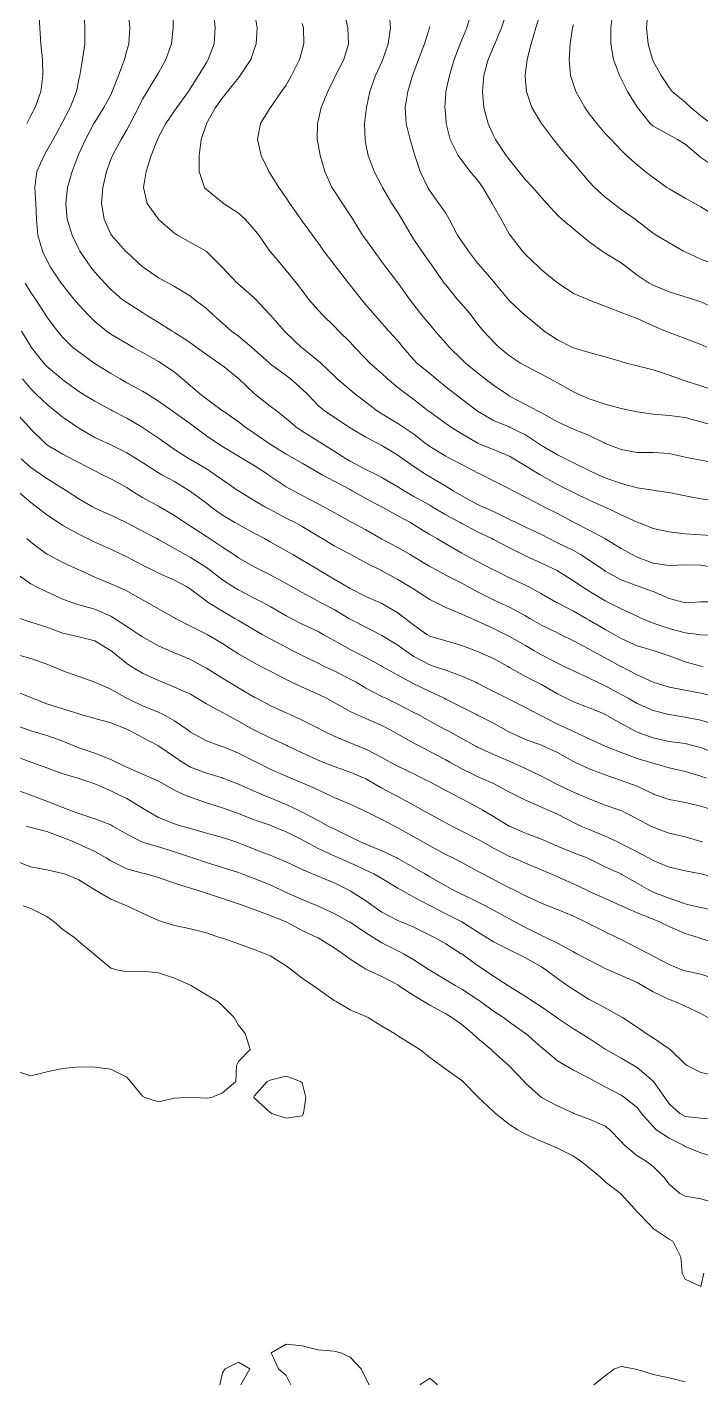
# Model space of a CAD drawing. Header units: centimetres. Extents: x 0 to 642158, y -847 to 649707.
# Drawn here: x 617091.13 to 617112.25, y 620236.4 to 620278.77 of the extents above; entities that cross this region are included whole.
import ezdxf

# ---------------------------------------------------------------- set-up
doc = ezdxf.new("R2010")
doc.units = ezdxf.units.CM
doc.header["$MEASUREMENT"] = 0
doc.layers.add('WAL_topographie 0.5', color=253, linetype='Continuous', lineweight=20)

msp = doc.modelspace()

# ---------------------------------------------------------------- linework, layer by layer
at = {"layer": 'WAL_topographie 0.5'}
for points in [[(617091.125, 620275.75), (617091.25, 620276.001), (617091.378, 620276.25), (617091.564, 620276.75), (617091.626, 620277.25), (617091.607, 620277.75), (617091.561, 620278.25), (617091.523, 620278.75), (617091.496, 620279.25), (617091.486, 620279.75), (617091.538, 620280.25), (617091.68, 620280.75), (617091.75, 620280.93), (617091.86, 620281.25), (617091.993, 620281.75), (617092.026, 620282.25), (617091.922, 620282.75), (617091.75, 620283.23), (617091.743, 620283.25), (617091.568, 620283.75), (617091.355, 620284.25), (617091.25, 620284.478), (617091.133, 620284.75), (617090.904, 620285.25)], [(617112.323, 620258.75), (617112.25, 620258.76), (617111.75, 620258.894), (617111.25, 620259.08), (617110.75, 620259.25), (617110.75, 620259.25), (617110.25, 620259.395), (617109.75, 620259.621), (617109.526, 620259.75), (617109.25, 620259.907), (617108.75, 620260.195), (617108.649, 620260.25), (617108.25, 620260.478), (617107.75, 620260.738), (617107.727, 620260.75), (617107.25, 620261.021), (617106.831, 620261.25), (617106.75, 620261.29), (617106.25, 620261.526), (617105.801, 620261.75), (617105.75, 620261.777), (617105.25, 620262.032), (617104.831, 620262.25), (617104.75, 620262.294), (617104.25, 620262.583), (617103.967, 620262.75), (617103.75, 620262.876), (617103.25, 620263.186), (617103.141, 620263.25), (617102.75, 620263.46), (617102.25, 620263.744), (617102.24, 620263.75), (617101.75, 620264.012), (617101.319, 620264.25), (617101.25, 620264.287), (617100.75, 620264.551), (617100.373, 620264.75), (617100.25, 620264.822), (617099.75, 620265.11), (617099.508, 620265.25), (617099.25, 620265.4), (617098.75, 620265.71), (617098.686, 620265.75), (617098.25, 620266.05), (617097.952, 620266.25), (617097.75, 620266.403), (617097.259, 620266.75), (617097.25, 620266.757), (617096.75, 620267.133), (617096.59, 620267.25), (617096.25, 620267.537), (617096, 620267.75), (617095.75, 620267.963), (617095.333, 620268.25), (617095.25, 620268.301), (617094.75, 620268.575), (617094.439, 620268.75), (617094.25, 620268.856), (617093.75, 620269.152), (617093.617, 620269.25), (617093.25, 620269.545), (617093.05, 620269.75), (617092.75, 620270.071), (617092.595, 620270.25), (617092.25, 620270.683), (617092.201, 620270.75), (617091.865, 620271.25), (617091.75, 620271.469), (617091.614, 620271.75), (617091.466, 620272.25), (617091.42, 620272.75), (617091.403, 620273.25), (617091.374, 620273.75), (617091.437, 620274.25), (617091.664, 620274.75), (617091.75, 620274.903), (617091.941, 620275.25), (617092.217, 620275.75), (617092.25, 620275.811), (617092.483, 620276.25), (617092.677, 620276.75), (617092.75, 620277.129), (617092.779, 620277.25), (617092.87, 620277.75), (617092.935, 620278.25), (617092.938, 620278.75), (617092.92, 620279.25)], [(617112.75, 620259.72), (617112.25, 620259.74), (617112.179, 620259.75), (617111.75, 620259.799), (617111.25, 620259.932), (617110.75, 620260.107), (617110.401, 620260.25), (617110.25, 620260.321), (617109.75, 620260.547), (617109.355, 620260.75), (617109.25, 620260.803), (617108.75, 620261.108), (617108.519, 620261.25), (617108.25, 620261.427), (617107.75, 620261.744), (617107.738, 620261.75), (617107.25, 620261.986), (617106.75, 620262.21), (617106.671, 620262.25), (617106.25, 620262.462), (617105.75, 620262.72), (617105.69, 620262.75), (617105.25, 620262.962), (617104.75, 620263.225), (617104.706, 620263.25), (617104.25, 620263.493), (617103.82, 620263.75), (617103.75, 620263.793), (617103.25, 620264.074), (617102.947, 620264.25), (617102.75, 620264.377), (617102.25, 620264.669), (617102.09, 620264.75), (617101.75, 620264.92), (617101.25, 620265.179), (617101.129, 620265.25), (617100.75, 620265.493), (617100.34, 620265.75), (617100.25, 620265.804), (617099.75, 620266.115), (617099.555, 620266.25), (617099.25, 620266.512), (617098.943, 620266.75), (617098.75, 620266.903), (617098.302, 620267.25), (617098.25, 620267.292), (617097.764, 620267.75), (617097.75, 620267.764), (617097.25, 620268.167), (617097.134, 620268.25), (617096.75, 620268.513), (617096.432, 620268.75), (617096.25, 620268.883), (617095.75, 620269.202), (617095.673, 620269.25), (617095.25, 620269.521), (617094.872, 620269.75), (617094.75, 620269.827), (617094.25, 620270.143), (617094.097, 620270.25), (617093.75, 620270.553), (617093.562, 620270.75), (617093.25, 620271.097), (617093.128, 620271.25), (617092.783, 620271.75), (617092.75, 620271.813), (617092.543, 620272.25), (617092.39, 620272.75), (617092.341, 620273.25), (617092.398, 620273.75), (617092.545, 620274.25), (617092.729, 620274.75), (617092.75, 620274.796), (617092.955, 620275.25), (617093.224, 620275.75), (617093.25, 620275.793), (617093.537, 620276.25), (617093.75, 620276.648), (617093.8, 620276.75), (617093.991, 620277.25), (617094.177, 620277.75), (617094.25, 620278.032), (617094.316, 620278.25), (617094.352, 620278.75), (617094.298, 620279.25)], [(617112.75, 620260.769), (617112.25, 620260.769), (617111.906, 620260.75), (617111.75, 620260.743), (617111.723, 620260.75), (617111.25, 620260.88), (617110.75, 620261.095), (617110.314, 620261.25), (617110.25, 620261.27), (617109.75, 620261.463), (617109.25, 620261.732), (617109.222, 620261.75), (617108.75, 620262.072), (617108.477, 620262.25), (617108.25, 620262.376), (617107.75, 620262.622), (617107.494, 620262.75), (617107.25, 620262.881), (617106.75, 620263.112), (617106.461, 620263.25), (617106.25, 620263.354), (617105.75, 620263.599), (617105.408, 620263.75), (617105.25, 620263.823), (617104.75, 620264.087), (617104.482, 620264.25), (617104.25, 620264.395), (617103.75, 620264.684), (617103.643, 620264.75), (617103.25, 620265.005), (617102.901, 620265.25), (617102.75, 620265.363), (617102.25, 620265.67), (617102.088, 620265.75), (617101.75, 620265.925), (617101.25, 620266.222), (617101.206, 620266.25), (617100.75, 620266.554), (617100.452, 620266.75), (617100.25, 620266.919), (617099.936, 620267.25), (617099.75, 620267.436), (617099.39, 620267.75), (617099.25, 620267.858), (617098.75, 620268.226), (617098.723, 620268.25), (617098.25, 620268.677), (617098.165, 620268.75), (617097.75, 620269.086), (617097.534, 620269.25), (617097.25, 620269.497), (617096.968, 620269.75), (617096.75, 620269.952), (617096.357, 620270.25), (617096.25, 620270.339), (617095.75, 620270.649), (617095.564, 620270.75), (617095.25, 620270.915), (617094.767, 620271.25), (617094.75, 620271.263), (617094.25, 620271.719), (617094.218, 620271.75), (617093.772, 620272.25), (617093.75, 620272.29), (617093.545, 620272.75), (617093.459, 620273.25), (617093.506, 620273.75), (617093.616, 620274.25), (617093.75, 620274.619), (617093.804, 620274.75), (617094.078, 620275.25), (617094.25, 620275.55), (617094.357, 620275.75), (617094.623, 620276.25), (617094.75, 620276.508), (617094.89, 620276.75), (617095.197, 620277.25), (617095.25, 620277.341), (617095.482, 620277.75), (617095.65, 620278.25), (617095.707, 620278.75), (617095.71, 620279.25)], [(617112.75, 620261.832), (617112.25, 620261.915), (617111.75, 620261.927), (617111.25, 620261.913), (617110.75, 620261.984), (617110.25, 620262.171), (617110.092, 620262.25), (617109.75, 620262.445), (617109.25, 620262.745), (617109.242, 620262.75), (617108.75, 620263.02), (617108.272, 620263.25), (617108.25, 620263.261), (617107.75, 620263.537), (617107.325, 620263.75), (617107.25, 620263.787), (617106.75, 620264.047), (617106.361, 620264.25), (617106.25, 620264.309), (617105.75, 620264.557), (617105.379, 620264.75), (617105.25, 620264.813), (617104.75, 620265.073), (617104.403, 620265.25), (617104.25, 620265.33), (617103.75, 620265.636), (617103.598, 620265.75), (617103.25, 620266.019), (617102.906, 620266.25), (617102.75, 620266.351), (617102.25, 620266.654), (617102.105, 620266.75), (617101.75, 620267.025), (617101.448, 620267.25), (617101.25, 620267.405), (617100.85, 620267.75), (617100.75, 620267.85), (617100.331, 620268.25), (617100.25, 620268.323), (617099.75, 620268.725), (617099.719, 620268.75), (617099.25, 620269.193), (617099.192, 620269.25), (617098.754, 620269.75), (617098.75, 620269.755), (617098.292, 620270.25), (617098.25, 620270.292), (617097.75, 620270.717), (617097.715, 620270.75), (617097.25, 620271.245), (617097.245, 620271.25), (617096.75, 620271.743), (617096.74, 620271.75), (617096.25, 620272.029), (617095.845, 620272.25), (617095.75, 620272.314), (617095.25, 620272.745), (617095.245, 620272.75), (617094.895, 620273.25), (617094.782, 620273.75), (617094.861, 620274.25), (617095.021, 620274.75), (617095.215, 620275.25), (617095.25, 620275.319), (617095.48, 620275.75), (617095.75, 620276.144), (617095.825, 620276.25), (617096.183, 620276.75), (617096.25, 620276.856), (617096.5, 620277.25), (617096.75, 620277.664), (617096.805, 620277.75), (617096.989, 620278.25), (617097.026, 620278.75), (617096.97, 620279.25)], [(617112.75, 620262.84), (617112.25, 620262.867), (617111.75, 620262.904), (617111.25, 620262.964), (617110.75, 620263.071), (617110.296, 620263.25), (617110.25, 620263.265), (617109.75, 620263.497), (617109.25, 620263.732), (617109.212, 620263.75), (617108.75, 620263.957), (617108.25, 620264.199), (617108.148, 620264.25), (617107.75, 620264.448), (617107.25, 620264.726), (617107.21, 620264.75), (617106.75, 620265.029), (617106.387, 620265.25), (617106.25, 620265.333), (617105.75, 620265.537), (617105.25, 620265.742), (617105.235, 620265.75), (617104.75, 620266.031), (617104.398, 620266.25), (617104.25, 620266.352), (617103.75, 620266.716), (617103.703, 620266.75), (617103.25, 620267.106), (617103.05, 620267.25), (617102.75, 620267.487), (617102.43, 620267.75), (617102.25, 620267.919), (617101.874, 620268.25), (617101.75, 620268.376), (617101.391, 620268.75), (617101.25, 620268.899), (617100.899, 620269.25), (617100.75, 620269.4), (617100.395, 620269.75), (617100.25, 620269.906), (617099.954, 620270.25), (617099.75, 620270.519), (617099.577, 620270.75), (617099.25, 620271.152), (617099.163, 620271.25), (617098.75, 620271.737), (617098.739, 620271.75), (617098.389, 620272.25), (617098.25, 620272.433), (617097.965, 620272.75), (617097.75, 620272.941), (617097.281, 620273.25), (617097.25, 620273.274), (617096.75, 620273.679), (617096.69, 620273.75), (617096.524, 620274.25), (617096.519, 620274.75), (617096.588, 620275.25), (617096.75, 620275.744), (617096.752, 620275.75), (617097.034, 620276.25), (617097.25, 620276.552), (617097.411, 620276.75), (617097.75, 620277.176), (617097.811, 620277.25), (617098.143, 620277.75), (617098.25, 620278.071), (617098.31, 620278.25), (617098.341, 620278.75), (617098.26, 620279.25)], [(617112.75, 620265.117), (617112.25, 620265.21), (617112.013, 620265.25), (617111.75, 620265.301), (617111.25, 620265.414), (617110.75, 620265.444), (617110.25, 620265.451), (617109.75, 620265.539), (617109.25, 620265.732), (617109.213, 620265.75), (617108.75, 620265.978), (617108.25, 620266.183), (617108.099, 620266.25), (617107.75, 620266.409), (617107.25, 620266.687), (617107.127, 620266.75), (617106.75, 620266.951), (617106.25, 620267.214), (617106.193, 620267.25), (617105.75, 620267.555), (617105.489, 620267.75), (617105.25, 620267.938), (617104.865, 620268.25), (617104.75, 620268.358), (617104.353, 620268.75), (617104.25, 620268.874), (617103.924, 620269.25), (617103.75, 620269.452), (617103.505, 620269.75), (617103.25, 620270.067), (617103.11, 620270.25), (617102.755, 620270.75), (617102.75, 620270.757), (617102.371, 620271.25), (617102.25, 620271.421), (617102.004, 620271.75), (617101.75, 620272.115), (617101.64, 620272.25), (617101.337, 620272.75), (617101.25, 620272.877), (617101.014, 620273.25), (617100.75, 620273.645), (617100.684, 620273.75), (617100.459, 620274.25), (617100.311, 620274.75), (617100.25, 620275.091), (617100.222, 620275.25), (617100.229, 620275.75), (617100.25, 620275.838), (617100.351, 620276.25), (617100.55, 620276.75), (617100.75, 620277.161), (617100.792, 620277.25), (617101.056, 620277.75), (617101.2, 620278.25), (617101.185, 620278.75), (617101.066, 620279.25)], [(617112.75, 620266.26), (617112.25, 620266.405), (617111.75, 620266.543), (617111.25, 620266.611), (617110.75, 620266.644), (617110.25, 620266.718), (617110.101, 620266.75), (617109.75, 620266.824), (617109.25, 620266.964), (617108.75, 620267.13), (617108.458, 620267.25), (617108.25, 620267.348), (617107.75, 620267.627), (617107.527, 620267.75), (617107.25, 620267.903), (617106.75, 620268.162), (617106.59, 620268.25), (617106.25, 620268.475), (617105.917, 620268.75), (617105.75, 620268.909), (617105.435, 620269.25), (617105.25, 620269.481), (617105.049, 620269.75), (617104.75, 620270.094), (617104.611, 620270.25), (617104.25, 620270.694), (617104.205, 620270.75), (617103.853, 620271.25), (617103.75, 620271.4), (617103.505, 620271.75), (617103.25, 620272.116), (617103.165, 620272.25), (617102.871, 620272.75), (617102.75, 620272.961), (617102.566, 620273.25), (617102.27, 620273.75), (617102.25, 620273.792), (617102.005, 620274.25), (617101.823, 620274.75), (617101.75, 620275.105), (617101.72, 620275.25), (617101.704, 620275.75), (617101.75, 620276.083), (617101.77, 620276.25), (617101.869, 620276.75), (617102.05, 620277.25), (617102.25, 620277.683), (617102.278, 620277.75), (617102.443, 620278.25), (617102.523, 620278.75), (617102.475, 620279.25)], [(617112.435, 620268.75), (617112.25, 620268.826), (617111.75, 620269.021), (617111.25, 620269.204), (617111.141, 620269.25), (617110.75, 620269.414), (617110.25, 620269.642), (617109.968, 620269.75), (617109.75, 620269.832), (617109.25, 620270.031), (617108.75, 620270.223), (617108.681, 620270.25), (617108.25, 620270.43), (617107.77, 620270.75), (617107.75, 620270.764), (617107.25, 620271.172), (617107.166, 620271.25), (617106.75, 620271.646), (617106.652, 620271.75), (617106.268, 620272.25), (617106.25, 620272.279), (617105.985, 620272.75), (617105.75, 620273.173), (617105.709, 620273.25), (617105.418, 620273.75), (617105.25, 620273.977), (617105.017, 620274.25), (617104.75, 620274.596), (617104.642, 620274.75), (617104.39, 620275.25), (617104.268, 620275.75), (617104.25, 620275.944), (617104.22, 620276.25), (617104.25, 620276.702), (617104.253, 620276.75), (617104.367, 620277.25), (617104.51, 620277.75), (617104.701, 620278.25), (617104.75, 620278.372), (617104.911, 620278.75), (617105.059, 620279.25)], [(617112.75, 620269.932), (617112.25, 620270.162), (617111.99, 620270.25), (617111.75, 620270.325), (617111.25, 620270.475), (617110.75, 620270.684), (617110.624, 620270.75), (617110.25, 620270.998), (617109.922, 620271.25), (617109.75, 620271.384), (617109.25, 620271.694), (617109.153, 620271.75), (617108.75, 620272.047), (617108.5, 620272.25), (617108.25, 620272.455), (617107.891, 620272.75), (617107.75, 620272.876), (617107.421, 620273.25), (617107.25, 620273.436), (617106.977, 620273.75), (617106.75, 620273.99), (617106.542, 620274.25), (617106.25, 620274.613), (617106.147, 620274.75), (617105.811, 620275.25), (617105.75, 620275.373), (617105.579, 620275.75), (617105.446, 620276.25), (617105.405, 620276.75), (617105.441, 620277.25), (617105.576, 620277.75), (617105.75, 620278.156), (617105.788, 620278.25), (617105.995, 620278.75), (617106.161, 620279.25)], [(617112.75, 620271.313), (617112.25, 620271.502), (617111.75, 620271.728), (617111.707, 620271.75), (617111.25, 620272.009), (617110.846, 620272.25), (617110.75, 620272.315), (617110.25, 620272.7), (617110.184, 620272.75), (617109.75, 620273.062), (617109.513, 620273.25), (617109.25, 620273.442), (617108.908, 620273.75), (617108.75, 620273.923), (617108.472, 620274.25), (617108.25, 620274.512), (617108.038, 620274.75), (617107.75, 620275.096), (617107.629, 620275.25), (617107.25, 620275.747), (617107.248, 620275.75), (617106.951, 620276.25), (617106.781, 620276.75), (617106.75, 620277.083), (617106.735, 620277.25), (617106.75, 620277.36), (617106.8, 620277.75), (617106.926, 620278.25), (617107.077, 620278.75), (617107.235, 620279.25)], [(617112.75, 620274.35), (617112.25, 620274.682), (617112.17, 620274.75), (617111.75, 620275.1), (617111.511, 620275.25), (617111.25, 620275.395), (617110.75, 620275.663), (617110.653, 620275.75), (617110.258, 620276.25), (617110.25, 620276.264), (617109.943, 620276.75), (617109.75, 620277.147), (617109.697, 620277.25), (617109.513, 620277.75), (617109.42, 620278.25), (617109.421, 620278.75), (617109.484, 620279.25)], [(617112.557, 620275.75), (617112.25, 620275.989), (617111.93, 620276.25), (617111.75, 620276.415), (617111.351, 620276.75), (617111.25, 620276.876), (617110.999, 620277.25), (617110.75, 620277.706), (617110.731, 620277.75), (617110.59, 620278.25), (617110.544, 620278.75), (617110.587, 620279.25)], [(617112.75, 620263.922), (617112.25, 620263.994), (617111.75, 620264.094), (617111.25, 620264.194), (617110.854, 620264.25), (617110.75, 620264.264), (617110.25, 620264.346), (617109.75, 620264.48), (617109.25, 620264.655), (617109.028, 620264.75), (617108.75, 620264.879), (617108.25, 620265.127), (617108.001, 620265.25), (617107.75, 620265.374), (617107.25, 620265.662), (617107.123, 620265.75), (617106.75, 620266.001), (617106.25, 620266.245), (617106.235, 620266.25), (617105.75, 620266.45), (617105.25, 620266.742), (617105.238, 620266.75), (617104.75, 620267.117), (617104.575, 620267.25), (617104.25, 620267.506), (617103.95, 620267.75), (617103.75, 620267.917), (617103.347, 620268.25), (617103.25, 620268.35), (617102.903, 620268.75), (617102.75, 620268.941), (617102.472, 620269.25), (617102.25, 620269.501), (617102.025, 620269.75), (617101.75, 620270.077), (617101.599, 620270.25), (617101.25, 620270.693), (617101.204, 620270.75), (617100.821, 620271.25), (617100.75, 620271.331), (617100.433, 620271.75), (617100.25, 620272.014), (617100.076, 620272.25), (617099.75, 620272.697), (617099.708, 620272.75), (617099.363, 620273.25), (617099.25, 620273.421), (617099.024, 620273.75), (617098.75, 620274.187), (617098.706, 620274.25), (617098.464, 620274.75), (617098.355, 620275.25), (617098.44, 620275.75), (617098.75, 620276.245), (617098.753, 620276.25), (617099.104, 620276.75), (617099.25, 620276.956), (617099.42, 620277.25), (617099.672, 620277.75), (617099.75, 620278.051), (617099.801, 620278.25), (617099.788, 620278.75), (617099.75, 620278.885)], [(617112.75, 620267.367), (617112.25, 620267.537), (617111.75, 620267.692), (617111.582, 620267.75), (617111.25, 620267.871), (617110.75, 620268.035), (617110.25, 620268.158), (617109.91, 620268.25), (617109.75, 620268.294), (617109.25, 620268.44), (617108.75, 620268.576), (617108.25, 620268.728), (617108.204, 620268.75), (617107.75, 620268.971), (617107.338, 620269.25), (617107.25, 620269.319), (617106.75, 620269.735), (617106.732, 620269.75), (617106.25, 620270.197), (617106.202, 620270.25), (617105.793, 620270.75), (617105.75, 620270.8), (617105.361, 620271.25), (617105.25, 620271.376), (617104.965, 620271.75), (617104.75, 620272.053), (617104.616, 620272.25), (617104.353, 620272.75), (617104.25, 620272.941), (617104.038, 620273.25), (617103.75, 620273.641), (617103.688, 620273.75), (617103.453, 620274.25), (617103.278, 620274.75), (617103.25, 620274.854), (617103.132, 620275.25), (617103.009, 620275.75), (617102.98, 620276.25), (617103.06, 620276.75), (617103.212, 620277.25), (617103.25, 620277.358), (617103.399, 620277.75), (617103.585, 620278.25), (617103.744, 620278.75), (617103.75, 620278.785)], [(617112.75, 620272.829), (617112.25, 620273.145), (617112.056, 620273.25), (617111.75, 620273.41), (617111.25, 620273.701), (617111.177, 620273.75), (617110.75, 620274.058), (617110.499, 620274.25), (617110.25, 620274.457), (617109.916, 620274.75), (617109.75, 620274.912), (617109.432, 620275.25), (617109.25, 620275.44), (617108.981, 620275.75), (617108.75, 620276.053), (617108.611, 620276.25), (617108.33, 620276.75), (617108.25, 620276.974), (617108.159, 620277.25), (617108.116, 620277.75), (617108.146, 620278.25), (617108.227, 620278.75), (617108.25, 620278.837)], [(617112.75, 620257.796), (617112.25, 620257.909), (617111.75, 620258.006), (617111.25, 620258.102), (617110.75, 620258.25), (617110.75, 620258.25), (617110.25, 620258.484), (617109.75, 620258.741), (617109.734, 620258.75), (617109.25, 620259.013), (617108.821, 620259.25), (617108.75, 620259.291), (617108.25, 620259.551), (617107.843, 620259.75), (617107.75, 620259.795), (617107.25, 620260.044), (617106.887, 620260.25), (617106.75, 620260.33), (617106.25, 620260.602), (617105.93, 620260.75), (617105.75, 620260.833), (617105.25, 620261.083), (617104.941, 620261.25), (617104.75, 620261.353), (617104.25, 620261.611), (617103.99, 620261.75), (617103.75, 620261.88), (617103.25, 620262.184), (617103.135, 620262.25), (617102.75, 620262.473), (617102.25, 620262.731), (617102.214, 620262.75), (617101.75, 620263.021), (617101.318, 620263.25), (617101.25, 620263.285), (617100.75, 620263.567), (617100.432, 620263.75), (617100.25, 620263.845), (617099.75, 620264.099), (617099.474, 620264.25), (617099.25, 620264.377), (617098.75, 620264.709), (617098.692, 620264.75), (617098.25, 620265.045), (617097.896, 620265.25), (617097.75, 620265.335), (617097.25, 620265.637), (617097.071, 620265.75), (617096.75, 620265.969), (617096.374, 620266.25), (617096.25, 620266.343), (617095.75, 620266.698), (617095.678, 620266.75), (617095.25, 620267.054), (617094.939, 620267.25), (617094.75, 620267.365), (617094.25, 620267.631), (617094.042, 620267.75), (617093.75, 620267.924), (617093.25, 620268.237), (617093.231, 620268.25), (617092.75, 620268.599), (617092.552, 620268.75), (617092.25, 620269.044), (617092.078, 620269.25), (617091.75, 620269.694), (617091.716, 620269.75), (617091.39, 620270.25), (617091.25, 620270.461), (617091.064, 620270.75)], [(617112.75, 620256.913), (617112.25, 620257.069), (617111.75, 620257.164), (617111.25, 620257.238), (617111.202, 620257.25), (617110.75, 620257.366), (617110.25, 620257.585), (617109.967, 620257.75), (617109.75, 620257.872), (617109.25, 620258.139), (617109.011, 620258.25), (617108.75, 620258.376), (617108.25, 620258.61), (617107.959, 620258.75), (617107.75, 620258.849), (617107.25, 620259.111), (617107.014, 620259.25), (617106.75, 620259.404), (617106.25, 620259.688), (617106.127, 620259.75), (617105.75, 620259.935), (617105.25, 620260.164), (617105.054, 620260.25), (617104.75, 620260.388), (617104.25, 620260.595), (617103.94, 620260.75), (617103.75, 620260.847), (617103.25, 620261.163), (617103.112, 620261.25), (617102.75, 620261.466), (617102.25, 620261.741), (617102.233, 620261.75), (617101.75, 620261.996), (617101.278, 620262.25), (617101.25, 620262.265), (617100.75, 620262.526), (617100.379, 620262.75), (617100.25, 620262.828), (617099.75, 620263.132), (617099.527, 620263.25), (617099.25, 620263.391), (617098.75, 620263.66), (617098.58, 620263.75), (617098.25, 620263.942), (617097.75, 620264.243), (617097.74, 620264.25), (617097.25, 620264.588), (617097.026, 620264.75), (617096.75, 620264.932), (617096.25, 620265.226), (617096.208, 620265.25), (617095.75, 620265.545), (617095.457, 620265.75), (617095.25, 620265.9), (617094.75, 620266.227), (617094.71, 620266.25), (617094.25, 620266.524), (617093.809, 620266.75), (617093.75, 620266.781), (617093.25, 620267.05), (617092.913, 620267.25), (617092.75, 620267.354), (617092.25, 620267.722), (617092.218, 620267.75), (617091.75, 620268.143), (617091.655, 620268.25), (617091.261, 620268.75), (617091.25, 620268.766), (617090.951, 620269.25)], [(617112.75, 620256.003), (617112.25, 620256.205), (617112.079, 620256.25), (617111.75, 620256.33), (617111.25, 620256.4), (617110.75, 620256.509), (617110.25, 620256.692), (617110.132, 620256.75), (617109.75, 620256.959), (617109.25, 620257.247), (617109.244, 620257.25), (617108.75, 620257.455), (617108.25, 620257.644), (617108.03, 620257.75), (617107.75, 620257.892), (617107.25, 620258.178), (617107.107, 620258.25), (617106.75, 620258.435), (617106.25, 620258.717), (617106.192, 620258.75), (617105.75, 620258.997), (617105.25, 620259.216), (617105.158, 620259.25), (617104.75, 620259.403), (617104.25, 620259.546), (617103.75, 620259.696), (617103.661, 620259.75), (617103.25, 620260.036), (617102.974, 620260.25), (617102.75, 620260.424), (617102.25, 620260.715), (617102.171, 620260.75), (617101.75, 620260.938), (617101.25, 620261.193), (617101.15, 620261.25), (617100.75, 620261.483), (617100.298, 620261.75), (617100.25, 620261.779), (617099.75, 620262.08), (617099.458, 620262.25), (617099.25, 620262.372), (617098.75, 620262.647), (617098.567, 620262.75), (617098.25, 620262.926), (617097.75, 620263.19), (617097.645, 620263.25), (617097.25, 620263.486), (617096.887, 620263.75), (617096.75, 620263.856), (617096.25, 620264.227), (617096.216, 620264.25), (617095.75, 620264.535), (617095.348, 620264.75), (617095.25, 620264.807), (617094.75, 620265.131), (617094.561, 620265.25), (617094.25, 620265.435), (617093.75, 620265.689), (617093.616, 620265.75), (617093.25, 620265.922), (617092.75, 620266.206), (617092.684, 620266.25), (617092.25, 620266.549), (617092.003, 620266.75), (617091.75, 620266.956), (617091.437, 620267.25), (617091.25, 620267.446), (617090.982, 620267.75)], [(617112.419, 620255.25), (617112.25, 620255.31), (617111.75, 620255.461), (617111.25, 620255.576), (617110.75, 620255.713), (617110.637, 620255.75), (617110.25, 620255.868), (617109.75, 620256.049), (617109.25, 620256.248), (617109.245, 620256.25), (617108.75, 620256.485), (617108.25, 620256.713), (617108.171, 620256.75), (617107.75, 620256.942), (617107.25, 620257.198), (617107.149, 620257.25), (617106.75, 620257.465), (617106.25, 620257.712), (617106.174, 620257.75), (617105.75, 620257.965), (617105.25, 620258.221), (617105.189, 620258.25), (617104.75, 620258.443), (617104.25, 620258.628), (617103.891, 620258.75), (617103.75, 620258.796), (617103.25, 620259.057), (617102.977, 620259.25), (617102.75, 620259.416), (617102.25, 620259.719), (617102.19, 620259.75), (617101.75, 620259.978), (617101.25, 620260.229), (617101.215, 620260.25), (617100.75, 620260.526), (617100.329, 620260.75), (617100.25, 620260.794), (617099.75, 620261.06), (617099.416, 620261.25), (617099.25, 620261.343), (617098.75, 620261.614), (617098.477, 620261.75), (617098.25, 620261.866), (617097.75, 620262.153), (617097.607, 620262.25), (617097.25, 620262.487), (617096.846, 620262.75), (617096.75, 620262.812), (617096.25, 620263.138), (617096.075, 620263.25), (617095.75, 620263.475), (617095.283, 620263.75), (617095.25, 620263.768), (617094.75, 620264.038), (617094.404, 620264.25), (617094.25, 620264.349), (617093.75, 620264.619), (617093.494, 620264.75), (617093.25, 620264.87), (617092.75, 620265.132), (617092.521, 620265.25), (617092.25, 620265.393), (617091.75, 620265.691), (617091.68, 620265.75), (617091.25, 620266.177), (617091.188, 620266.25), (617090.75, 620266.72)], [(617112.642, 620254.25), (617112.25, 620254.37), (617111.75, 620254.485), (617111.25, 620254.576), (617110.761, 620254.75), (617110.75, 620254.754), (617110.25, 620254.993), (617109.75, 620255.175), (617109.538, 620255.25), (617109.25, 620255.35), (617108.75, 620255.536), (617108.295, 620255.75), (617108.25, 620255.772), (617107.75, 620256.05), (617107.319, 620256.25), (617107.25, 620256.279), (617106.75, 620256.464), (617106.25, 620256.69), (617106.136, 620256.75), (617105.75, 620256.967), (617105.25, 620257.218), (617105.189, 620257.25), (617104.75, 620257.474), (617104.25, 620257.727), (617104.205, 620257.75), (617103.75, 620257.959), (617103.25, 620258.201), (617103.155, 620258.25), (617102.75, 620258.477), (617102.261, 620258.75), (617102.25, 620258.756), (617101.75, 620259.023), (617101.314, 620259.25), (617101.25, 620259.283), (617100.75, 620259.561), (617100.411, 620259.75), (617100.25, 620259.838), (617099.75, 620260.076), (617099.41, 620260.25), (617099.25, 620260.335), (617098.75, 620260.626), (617098.52, 620260.75), (617098.25, 620260.889), (617097.75, 620261.146), (617097.579, 620261.25), (617097.25, 620261.462), (617096.875, 620261.75), (617096.75, 620261.841), (617096.25, 620262.16), (617096.08, 620262.25), (617095.75, 620262.437), (617095.25, 620262.721), (617095.195, 620262.75), (617094.75, 620262.984), (617094.25, 620263.242), (617094.232, 620263.25), (617093.75, 620263.483), (617093.25, 620263.709), (617093.177, 620263.75), (617092.75, 620264.001), (617092.368, 620264.25), (617092.25, 620264.32), (617091.75, 620264.63), (617091.578, 620264.75), (617091.25, 620264.98), (617090.947, 620265.25)], [(617112.302, 620253.25), (617112.25, 620253.265), (617111.75, 620253.406), (617111.25, 620253.522), (617110.75, 620253.709), (617110.676, 620253.75), (617110.25, 620253.978), (617109.75, 620254.233), (617109.704, 620254.25), (617109.25, 620254.406), (617108.75, 620254.6), (617108.404, 620254.75), (617108.25, 620254.812), (617107.75, 620255.047), (617107.362, 620255.25), (617107.25, 620255.313), (617106.75, 620255.554), (617106.316, 620255.75), (617106.25, 620255.777), (617105.75, 620255.994), (617105.25, 620256.222), (617105.196, 620256.25), (617104.75, 620256.489), (617104.28, 620256.75), (617104.25, 620256.767), (617103.75, 620257.038), (617103.362, 620257.25), (617103.25, 620257.309), (617102.75, 620257.569), (617102.369, 620257.75), (617102.25, 620257.808), (617101.75, 620258.072), (617101.44, 620258.25), (617101.25, 620258.353), (617100.75, 620258.605), (617100.449, 620258.75), (617100.25, 620258.852), (617099.75, 620259.094), (617099.442, 620259.25), (617099.25, 620259.346), (617098.75, 620259.61), (617098.5, 620259.75), (617098.25, 620259.894), (617097.75, 620260.185), (617097.64, 620260.25), (617097.25, 620260.474), (617096.802, 620260.75), (617096.75, 620260.787), (617096.25, 620261.169), (617096.121, 620261.25), (617095.75, 620261.446), (617095.25, 620261.671), (617095.092, 620261.75), (617094.75, 620261.921), (617094.25, 620262.176), (617094.103, 620262.25), (617093.75, 620262.421), (617093.25, 620262.641), (617093.027, 620262.75), (617092.75, 620262.887), (617092.25, 620263.161), (617092.111, 620263.25), (617091.75, 620263.498), (617091.424, 620263.75), (617091.25, 620263.878), (617090.819, 620264.25)], [(617112.75, 620252.123), (617112.25, 620252.249), (617112.244, 620252.25), (617111.75, 620252.351), (617111.25, 620252.463), (617110.75, 620252.665), (617110.603, 620252.75), (617110.25, 620252.945), (617109.75, 620253.193), (617109.633, 620253.25), (617109.25, 620253.436), (617108.75, 620253.639), (617108.485, 620253.75), (617108.25, 620253.86), (617107.75, 620254.116), (617107.457, 620254.25), (617107.25, 620254.339), (617106.75, 620254.555), (617106.374, 620254.75), (617106.25, 620254.814), (617105.75, 620255.078), (617105.365, 620255.25), (617105.25, 620255.298), (617104.75, 620255.541), (617104.384, 620255.75), (617104.25, 620255.826), (617103.75, 620256.086), (617103.435, 620256.25), (617103.25, 620256.349), (617102.75, 620256.627), (617102.534, 620256.75), (617102.25, 620256.897), (617101.75, 620257.115), (617101.436, 620257.25), (617101.25, 620257.34), (617100.75, 620257.623), (617100.518, 620257.75), (617100.25, 620257.882), (617099.75, 620258.103), (617099.43, 620258.25), (617099.25, 620258.335), (617098.75, 620258.595), (617098.457, 620258.75), (617098.25, 620258.856), (617097.75, 620259.142), (617097.585, 620259.25), (617097.25, 620259.468), (617096.773, 620259.75), (617096.75, 620259.762), (617096.25, 620260.006), (617095.777, 620260.25), (617095.75, 620260.267), (617095.25, 620260.55), (617094.902, 620260.75), (617094.75, 620260.835), (617094.25, 620261.119), (617093.954, 620261.25), (617093.75, 620261.338), (617093.25, 620261.547), (617092.804, 620261.75), (617092.75, 620261.776), (617092.25, 620262.007), (617091.782, 620262.25), (617091.75, 620262.267), (617091.25, 620262.635), (617091.118, 620262.75)], [(617112.75, 620251.097), (617112.25, 620251.195), (617112.01, 620251.25), (617111.75, 620251.311), (617111.25, 620251.487), (617110.75, 620251.683), (617110.611, 620251.75), (617110.25, 620251.962), (617109.75, 620252.243), (617109.734, 620252.25), (617109.25, 620252.474), (617108.75, 620252.722), (617108.683, 620252.75), (617108.25, 620252.913), (617107.75, 620253.115), (617107.435, 620253.25), (617107.25, 620253.334), (617106.75, 620253.53), (617106.25, 620253.746), (617106.243, 620253.75), (617105.75, 620254.045), (617105.41, 620254.25), (617105.25, 620254.343), (617104.75, 620254.602), (617104.469, 620254.75), (617104.25, 620254.863), (617103.75, 620255.13), (617103.515, 620255.25), (617103.25, 620255.383), (617102.75, 620255.621), (617102.512, 620255.75), (617102.25, 620255.897), (617101.75, 620256.158), (617101.509, 620256.25), (617101.25, 620256.351), (617100.75, 620256.562), (617100.367, 620256.75), (617100.25, 620256.813), (617099.75, 620257.067), (617099.349, 620257.25), (617099.25, 620257.293), (617098.75, 620257.52), (617098.321, 620257.75), (617098.25, 620257.789), (617097.75, 620258.082), (617097.462, 620258.25), (617097.25, 620258.376), (617096.75, 620258.693), (617096.646, 620258.75), (617096.25, 620258.963), (617095.75, 620259.174), (617095.571, 620259.25), (617095.25, 620259.397), (617094.75, 620259.67), (617094.631, 620259.75), (617094.25, 620259.994), (617093.865, 620260.25), (617093.75, 620260.318), (617093.25, 620260.536), (617092.75, 620260.677), (617092.53, 620260.75), (617092.25, 620260.854), (617091.75, 620261.081), (617091.401, 620261.25), (617091.25, 620261.334), (617090.75, 620261.675)], [(617112.75, 620250.075), (617112.25, 620250.229), (617112.189, 620250.25), (617111.75, 620250.385), (617111.25, 620250.598), (617110.947, 620250.75), (617110.75, 620250.831), (617110.25, 620251.026), (617109.758, 620251.25), (617109.75, 620251.254), (617109.25, 620251.483), (617108.75, 620251.704), (617108.652, 620251.75), (617108.25, 620251.937), (617107.75, 620252.157), (617107.543, 620252.25), (617107.25, 620252.377), (617106.75, 620252.586), (617106.364, 620252.75), (617106.25, 620252.796), (617105.75, 620253.052), (617105.399, 620253.25), (617105.25, 620253.335), (617104.75, 620253.59), (617104.441, 620253.75), (617104.25, 620253.852), (617103.75, 620254.121), (617103.527, 620254.25), (617103.25, 620254.407), (617102.75, 620254.67), (617102.6, 620254.75), (617102.25, 620254.937), (617101.75, 620255.225), (617101.694, 620255.25), (617101.25, 620255.439), (617100.75, 620255.615), (617100.395, 620255.75), (617100.25, 620255.807), (617099.75, 620256.039), (617099.305, 620256.25), (617099.25, 620256.277), (617098.75, 620256.51), (617098.255, 620256.75), (617098.25, 620256.753), (617097.75, 620257.035), (617097.343, 620257.25), (617097.25, 620257.301), (617096.75, 620257.575), (617096.463, 620257.75), (617096.25, 620257.874), (617095.75, 620258.102), (617095.384, 620258.25), (617095.25, 620258.306), (617094.75, 620258.536), (617094.389, 620258.75), (617094.25, 620258.835), (617093.75, 620259.244), (617093.741, 620259.25), (617093.25, 620259.55), (617092.75, 620259.677), (617092.438, 620259.75), (617092.25, 620259.79), (617091.75, 620259.974), (617091.25, 620260.133), (617090.904, 620260.25)], [(617112.75, 620248.947), (617112.25, 620249.11), (617111.75, 620249.215), (617111.65, 620249.25), (617111.25, 620249.408), (617110.75, 620249.677), (617110.611, 620249.75), (617110.25, 620249.94), (617109.75, 620250.191), (617109.633, 620250.25), (617109.25, 620250.436), (617108.75, 620250.682), (617108.619, 620250.75), (617108.25, 620250.928), (617107.75, 620251.136), (617107.451, 620251.25), (617107.25, 620251.329), (617106.75, 620251.566), (617106.38, 620251.75), (617106.25, 620251.812), (617105.75, 620252.07), (617105.41, 620252.25), (617105.25, 620252.34), (617104.75, 620252.61), (617104.472, 620252.75), (617104.25, 620252.857), (617103.75, 620253.126), (617103.533, 620253.25), (617103.25, 620253.41), (617102.75, 620253.697), (617102.643, 620253.75), (617102.25, 620253.953), (617101.75, 620254.205), (617101.655, 620254.25), (617101.25, 620254.434), (617100.75, 620254.648), (617100.539, 620254.75), (617100.25, 620254.88), (617099.75, 620255.103), (617099.394, 620255.25), (617099.25, 620255.312), (617098.75, 620255.535), (617098.319, 620255.75), (617098.25, 620255.785), (617097.75, 620256.029), (617097.25, 620256.235), (617097.204, 620256.25), (617096.75, 620256.419), (617096.25, 620256.692), (617096.175, 620256.75), (617095.75, 620257.047), (617095.384, 620257.25), (617095.25, 620257.312), (617094.75, 620257.513), (617094.25, 620257.749), (617094.248, 620257.75), (617093.75, 620258.036), (617093.256, 620258.25), (617093.25, 620258.253), (617092.75, 620258.436), (617092.25, 620258.614), (617091.924, 620258.75), (617091.75, 620258.821), (617091.25, 620259), (617090.75, 620259.133)], [(617112.465, 620247.75), (617112.25, 620247.875), (617111.75, 620248.106), (617111.43, 620248.25), (617111.25, 620248.313), (617110.75, 620248.559), (617110.432, 620248.75), (617110.25, 620248.845), (617109.75, 620249.068), (617109.342, 620249.25), (617109.25, 620249.292), (617108.75, 620249.547), (617108.359, 620249.75), (617108.25, 620249.806), (617107.75, 620250.078), (617107.407, 620250.25), (617107.25, 620250.323), (617106.75, 620250.574), (617106.419, 620250.75), (617106.25, 620250.843), (617105.75, 620251.114), (617105.498, 620251.25), (617105.25, 620251.376), (617104.75, 620251.612), (617104.473, 620251.75), (617104.25, 620251.873), (617103.75, 620252.156), (617103.591, 620252.25), (617103.25, 620252.456), (617102.75, 620252.733), (617102.715, 620252.75), (617102.25, 620252.969), (617101.75, 620253.179), (617101.58, 620253.25), (617101.25, 620253.407), (617100.75, 620253.658), (617100.57, 620253.75), (617100.25, 620253.923), (617099.75, 620254.187), (617099.622, 620254.25), (617099.25, 620254.426), (617098.75, 620254.635), (617098.464, 620254.75), (617098.25, 620254.844), (617097.75, 620255.064), (617097.262, 620255.25), (617097.25, 620255.255), (617096.75, 620255.409), (617096.25, 620255.596), (617095.991, 620255.75), (617095.75, 620255.915), (617095.258, 620256.25), (617095.25, 620256.256), (617094.75, 620256.523), (617094.32, 620256.75), (617094.25, 620256.782), (617093.75, 620256.977), (617093.25, 620257.114), (617092.781, 620257.25), (617092.75, 620257.259), (617092.25, 620257.418), (617091.75, 620257.58), (617091.303, 620257.75), (617091.25, 620257.773), (617090.75, 620257.972)], [(617112.75, 620245.922), (617112.25, 620246.036), (617111.821, 620246.25), (617111.75, 620246.29), (617111.283, 620246.75), (617111.25, 620246.774), (617110.75, 620247.112), (617110.536, 620247.25), (617110.25, 620247.446), (617109.786, 620247.75), (617109.75, 620247.773), (617109.25, 620248.051), (617108.875, 620248.25), (617108.75, 620248.316), (617108.25, 620248.63), (617108.081, 620248.75), (617107.75, 620248.976), (617107.386, 620249.25), (617107.25, 620249.336), (617106.75, 620249.618), (617106.503, 620249.75), (617106.25, 620249.871), (617105.75, 620250.118), (617105.545, 620250.25), (617105.25, 620250.435), (617104.752, 620250.75), (617104.75, 620250.751), (617104.25, 620251.002), (617103.77, 620251.25), (617103.75, 620251.261), (617103.25, 620251.525), (617102.847, 620251.75), (617102.75, 620251.807), (617102.25, 620252.104), (617101.999, 620252.25), (617101.75, 620252.369), (617101.25, 620252.594), (617100.896, 620252.75), (617100.75, 620252.815), (617100.25, 620253.051), (617099.869, 620253.25), (617099.75, 620253.313), (617099.25, 620253.569), (617098.81, 620253.75), (617098.75, 620253.774), (617098.25, 620253.944), (617097.75, 620254.141), (617097.447, 620254.25), (617097.25, 620254.322), (617096.75, 620254.481), (617096.25, 620254.65), (617096.015, 620254.75), (617095.75, 620254.874), (617095.25, 620255.152), (617095.035, 620255.25), (617094.75, 620255.373), (617094.25, 620255.595), (617093.918, 620255.75), (617093.75, 620255.836), (617093.25, 620256.03), (617092.75, 620256.197), (617092.62, 620256.25), (617092.25, 620256.409), (617091.75, 620256.584), (617091.25, 620256.728), (617091.191, 620256.75), (617090.75, 620256.913)], [(617112.75, 620244.575), (617112.25, 620244.599), (617111.75, 620244.658), (617111.59, 620244.75), (617111.25, 620245.054), (617111.119, 620245.25), (617110.76, 620245.75), (617110.75, 620245.761), (617110.25, 620246.189), (617110.145, 620246.25), (617109.75, 620246.476), (617109.265, 620246.75), (617109.25, 620246.76), (617108.75, 620247.096), (617108.497, 620247.25), (617108.25, 620247.394), (617107.75, 620247.736), (617107.732, 620247.75), (617107.25, 620248.083), (617106.99, 620248.25), (617106.75, 620248.416), (617106.25, 620248.729), (617106.215, 620248.75), (617105.75, 620249.045), (617105.452, 620249.25), (617105.25, 620249.384), (617104.75, 620249.743), (617104.739, 620249.75), (617104.25, 620250.058), (617103.922, 620250.25), (617103.75, 620250.336), (617103.25, 620250.583), (617102.855, 620250.75), (617102.75, 620250.794), (617102.25, 620251.056), (617101.965, 620251.25), (617101.75, 620251.403), (617101.25, 620251.721), (617101.196, 620251.75), (617100.75, 620251.966), (617100.25, 620252.177), (617100.072, 620252.25), (617099.75, 620252.388), (617099.25, 620252.625), (617098.951, 620252.75), (617098.75, 620252.832), (617098.25, 620253.027), (617097.75, 620253.224), (617097.669, 620253.25), (617097.25, 620253.389), (617096.75, 620253.526), (617096.25, 620253.669), (617095.968, 620253.75), (617095.75, 620253.817), (617095.25, 620254.021), (617094.851, 620254.25), (617094.75, 620254.311), (617094.25, 620254.609), (617093.966, 620254.75), (617093.75, 620254.85), (617093.25, 620255.067), (617092.75, 620255.243), (617092.726, 620255.25), (617092.25, 620255.379), (617091.75, 620255.569), (617091.261, 620255.75), (617091.25, 620255.754), (617090.75, 620255.941)], [(617112.75, 620243.362), (617112.25, 620243.519), (617111.75, 620243.712), (617111.693, 620243.75), (617111.25, 620243.972), (617110.839, 620244.25), (617110.75, 620244.335), (617110.391, 620244.75), (617110.25, 620244.932), (617109.855, 620245.25), (617109.75, 620245.32), (617109.25, 620245.587), (617108.931, 620245.75), (617108.75, 620245.849), (617108.25, 620246.109), (617108.005, 620246.25), (617107.75, 620246.399), (617107.331, 620246.75), (617107.25, 620246.815), (617106.756, 620247.25), (617106.75, 620247.255), (617106.25, 620247.609), (617106.056, 620247.75), (617105.75, 620247.948), (617105.343, 620248.25), (617105.25, 620248.314), (617104.75, 620248.645), (617104.564, 620248.75), (617104.25, 620248.933), (617103.75, 620249.234), (617103.726, 620249.25), (617103.25, 620249.561), (617102.923, 620249.75), (617102.75, 620249.841), (617102.25, 620250.092), (617101.992, 620250.25), (617101.75, 620250.402), (617101.25, 620250.736), (617101.226, 620250.75), (617100.75, 620251.01), (617100.25, 620251.242), (617100.231, 620251.25), (617099.75, 620251.452), (617099.25, 620251.672), (617099.081, 620251.75), (617098.75, 620251.904), (617098.25, 620252.107), (617097.858, 620252.25), (617097.75, 620252.29), (617097.25, 620252.45), (617096.75, 620252.604), (617096.321, 620252.75), (617096.25, 620252.773), (617095.75, 620252.946), (617095.25, 620253.094), (617094.75, 620253.242), (617094.73, 620253.25), (617094.25, 620253.492), (617093.812, 620253.75), (617093.75, 620253.786), (617093.25, 620253.979), (617092.75, 620254.143), (617092.466, 620254.25), (617092.25, 620254.334), (617091.75, 620254.533), (617091.25, 620254.72), (617091.159, 620254.75), (617090.75, 620254.889)], [(617112.75, 620241.925), (617112.25, 620242.071), (617111.75, 620242.162), (617111.576, 620242.25), (617111.25, 620242.53), (617111.083, 620242.75), (617110.75, 620243.091), (617110.532, 620243.25), (617110.25, 620243.416), (617109.857, 620243.75), (617109.75, 620243.867), (617109.38, 620244.25), (617109.25, 620244.345), (617108.75, 620244.572), (617108.266, 620244.75), (617108.25, 620244.756), (617107.75, 620244.985), (617107.255, 620245.25), (617107.25, 620245.253), (617106.75, 620245.701), (617106.705, 620245.75), (617106.25, 620246.227), (617106.226, 620246.25), (617105.75, 620246.679), (617105.672, 620246.75), (617105.25, 620247.11), (617105.087, 620247.25), (617104.75, 620247.533), (617104.438, 620247.75), (617104.25, 620247.864), (617103.75, 620248.137), (617103.566, 620248.25), (617103.25, 620248.441), (617102.785, 620248.75), (617102.75, 620248.772), (617102.25, 620249.035), (617101.79, 620249.25), (617101.75, 620249.269), (617101.25, 620249.577), (617101.024, 620249.75), (617100.75, 620249.936), (617100.25, 620250.245), (617100.241, 620250.25), (617099.75, 620250.482), (617099.25, 620250.747), (617099.244, 620250.75), (617098.75, 620250.947), (617098.25, 620251.134), (617097.934, 620251.25), (617097.75, 620251.313), (617097.25, 620251.479), (617096.75, 620251.647), (617096.426, 620251.75), (617096.25, 620251.803), (617095.75, 620251.964), (617095.25, 620252.14), (617094.851, 620252.25), (617094.75, 620252.274), (617094.25, 620252.413), (617093.75, 620252.662), (617093.608, 620252.75), (617093.25, 620252.947), (617092.75, 620253.182), (617092.593, 620253.25), (617092.25, 620253.39), (617091.75, 620253.573), (617091.25, 620253.699), (617091.104, 620253.75)], [(617112.344, 620239.75), (617112.25, 620239.333), (617111.75, 620239.558), (617111.664, 620239.75), (617111.618, 620240.25), (617111.369, 620240.75), (617111.25, 620240.812), (617110.75, 620241.146), (617110.658, 620241.25), (617110.25, 620241.666), (617110.176, 620241.75), (617109.75, 620242.22), (617109.717, 620242.25), (617109.25, 620242.603), (617109.1, 620242.75), (617108.75, 620243.044), (617108.483, 620243.25), (617108.25, 620243.408), (617107.75, 620243.664), (617107.543, 620243.75), (617107.25, 620243.865), (617106.75, 620244.097), (617106.493, 620244.25), (617106.25, 620244.398), (617105.808, 620244.75), (617105.75, 620244.806), (617105.275, 620245.25), (617105.25, 620245.274), (617104.79, 620245.75), (617104.75, 620245.785), (617104.25, 620246.134), (617104.093, 620246.25), (617103.75, 620246.5), (617103.434, 620246.75), (617103.25, 620246.865), (617102.75, 620247.181), (617102.646, 620247.25), (617102.25, 620247.486), (617101.823, 620247.75), (617101.75, 620247.787), (617101.25, 620247.996), (617100.819, 620248.25), (617100.75, 620248.288), (617100.25, 620248.639), (617100.106, 620248.75), (617099.75, 620248.987), (617099.421, 620249.25), (617099.25, 620249.367), (617098.75, 620249.681), (617098.589, 620249.75), (617098.25, 620249.879), (617097.75, 620250.062), (617097.25, 620250.233), (617097.196, 620250.25), (617096.75, 620250.401), (617096.25, 620250.534), (617095.75, 620250.63), (617095.375, 620250.75), (617095.25, 620250.794), (617094.75, 620251.025), (617094.259, 620251.25), (617094.25, 620251.253), (617093.75, 620251.455), (617093.253, 620251.75), (617093.25, 620251.752), (617092.75, 620252.065), (617092.3, 620252.25), (617092.25, 620252.268), (617091.75, 620252.375), (617091.25, 620252.469), (617090.75, 620252.662)], [(617090.75, 620246.086), (617091.25, 620245.931), (617091.75, 620246.048), (617092.25, 620246.157), (617092.75, 620246.207), (617093.25, 620246.202), (617093.75, 620246.138), (617094.25, 620245.888), (617094.369, 620245.75), (617094.75, 620245.286), (617094.814, 620245.25), (617095.25, 620245.115), (617095.75, 620245.223), (617096.113, 620245.25), (617096.25, 620245.26), (617096.387, 620245.25), (617096.75, 620245.224), (617096.91, 620245.25), (617097.25, 620245.392), (617097.672, 620245.75), (617097.693, 620246.25), (617097.75, 620246.375), (617098.125, 620246.75), (617097.969, 620247.25), (617097.75, 620247.512), (617097.614, 620247.75), (617097.25, 620248.114), (617097.108, 620248.25), (617096.75, 620248.466), (617096.28, 620248.75), (617096.25, 620248.761), (617095.75, 620248.984), (617095.25, 620249.153), (617094.75, 620249.204), (617094.25, 620249.187), (617093.94, 620249.25), (617093.75, 620249.299), (617093.25, 620249.715), (617093.22, 620249.75), (617092.75, 620250.138), (617092.625, 620250.25), (617092.25, 620250.511), (617091.976, 620250.75), (617091.75, 620250.912), (617091.25, 620251.167), (617091.007, 620251.25)], [(617099.75, 620244.671), (617099.793, 620244.75), (617099.864, 620245.25), (617099.75, 620245.703), (617099.7, 620245.75), (617099.25, 620245.915), (617098.75, 620245.787), (617098.656, 620245.75), (617098.25, 620245.286), (617098.234, 620245.25), (617098.25, 620245.242), (617098.75, 620244.778), (617098.802, 620244.75), (617099.25, 620244.602), (617099.75, 620244.671)], [(617099.395, 620236.25), (617099.25, 620236.546), (617099.011, 620236.75), (617098.783, 620237.25), (617099.25, 620237.519), (617099.75, 620237.469), (617100.25, 620237.345), (617100.75, 620237.304), (617100.958, 620237.25), (617101.25, 620237.118), (617101.598, 620236.75), (617101.75, 620236.446), (617101.846, 620236.25)], [(617097.167, 620236.25), (617097.25, 620236.625), (617097.333, 620236.75), (617097.75, 620236.959), (617098.107, 620236.75), (617097.825, 620236.25)], [(617108.897, 620236.25), (617109.25, 620236.536), (617109.54, 620236.75), (617109.75, 620236.827), (617110.156, 620236.75), (617110.25, 620236.734), (617110.75, 620236.571), (617111.25, 620236.471), (617111.75, 620236.343)], [(617103.435, 620236.25), (617103.75, 620236.457), (617103.993, 620236.25)]]:
    msp.add_lwpolyline(points, dxfattribs=at)

doc.saveas('drawing.dxf')
